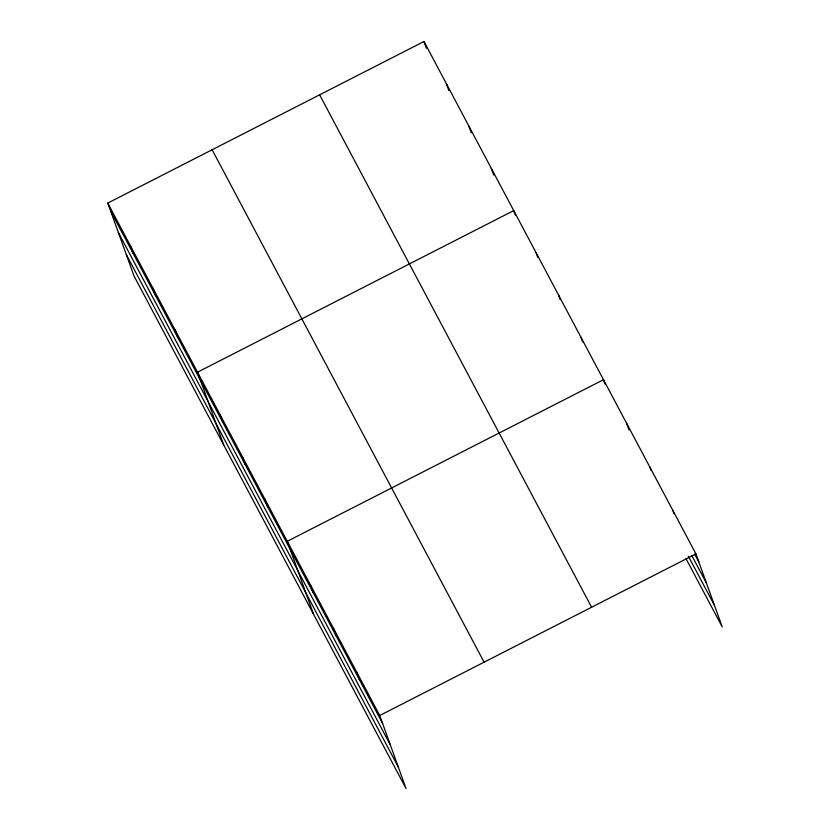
<?xml version="1.0" encoding="UTF-8"?>
<svg xmlns="http://www.w3.org/2000/svg" width="830" height="830" viewBox="0 0 830 830"><rect width="100%" height="100%" fill="white"/><g stroke="black" fill="none" stroke-linecap="round" stroke-linejoin="round"><path stroke-width="1.25" d="M107.776 203.08L379.746 715.502L406.026 788.5L134.055 276.079L107.776 203.08L423.974 41.5L695.945 553.921L722.225 626.92L686.068 558.787M379.746 715.502L695.945 553.921M694.637 553.994L698.787 561.817M691.701 555.374L706.527 583.303M688.412 556.297L714.495 605.433M319.633 94.828L591.603 607.249M212.117 149.763L484.087 662.184M110.618 210.976L382.589 723.397M118.348 232.462L390.318 744.884M126.316 254.592L398.286 767.013M672.829 510.367L674.043 513.749M649.714 466.813L650.928 470.195M626.598 423.259L629.026 430.023M605.101 384.207L603.472 379.704L287.273 541.285L313.553 614.273M581.042 337.426L582.66 341.929M558.6 295.148L560.229 299.661M536.159 252.87L537.788 257.383M515.347 215.105L513.729 210.602L197.519 372.182L223.799 445.181M491.287 168.324L493.726 175.089M468.846 126.046L471.284 132.81M446.416 83.778L448.843 90.543M423.974 41.5L426.413 48.265M356.63 671.947L359.473 679.843M333.515 628.393L336.347 636.288M310.389 584.839L313.232 592.734M264.843 499.006L267.675 506.902M242.401 456.728L245.244 464.624M219.96 414.461L222.803 422.346M175.089 329.904L177.931 337.8M152.647 287.637L155.49 295.522M130.206 245.358L133.049 253.254"/></g></svg>
